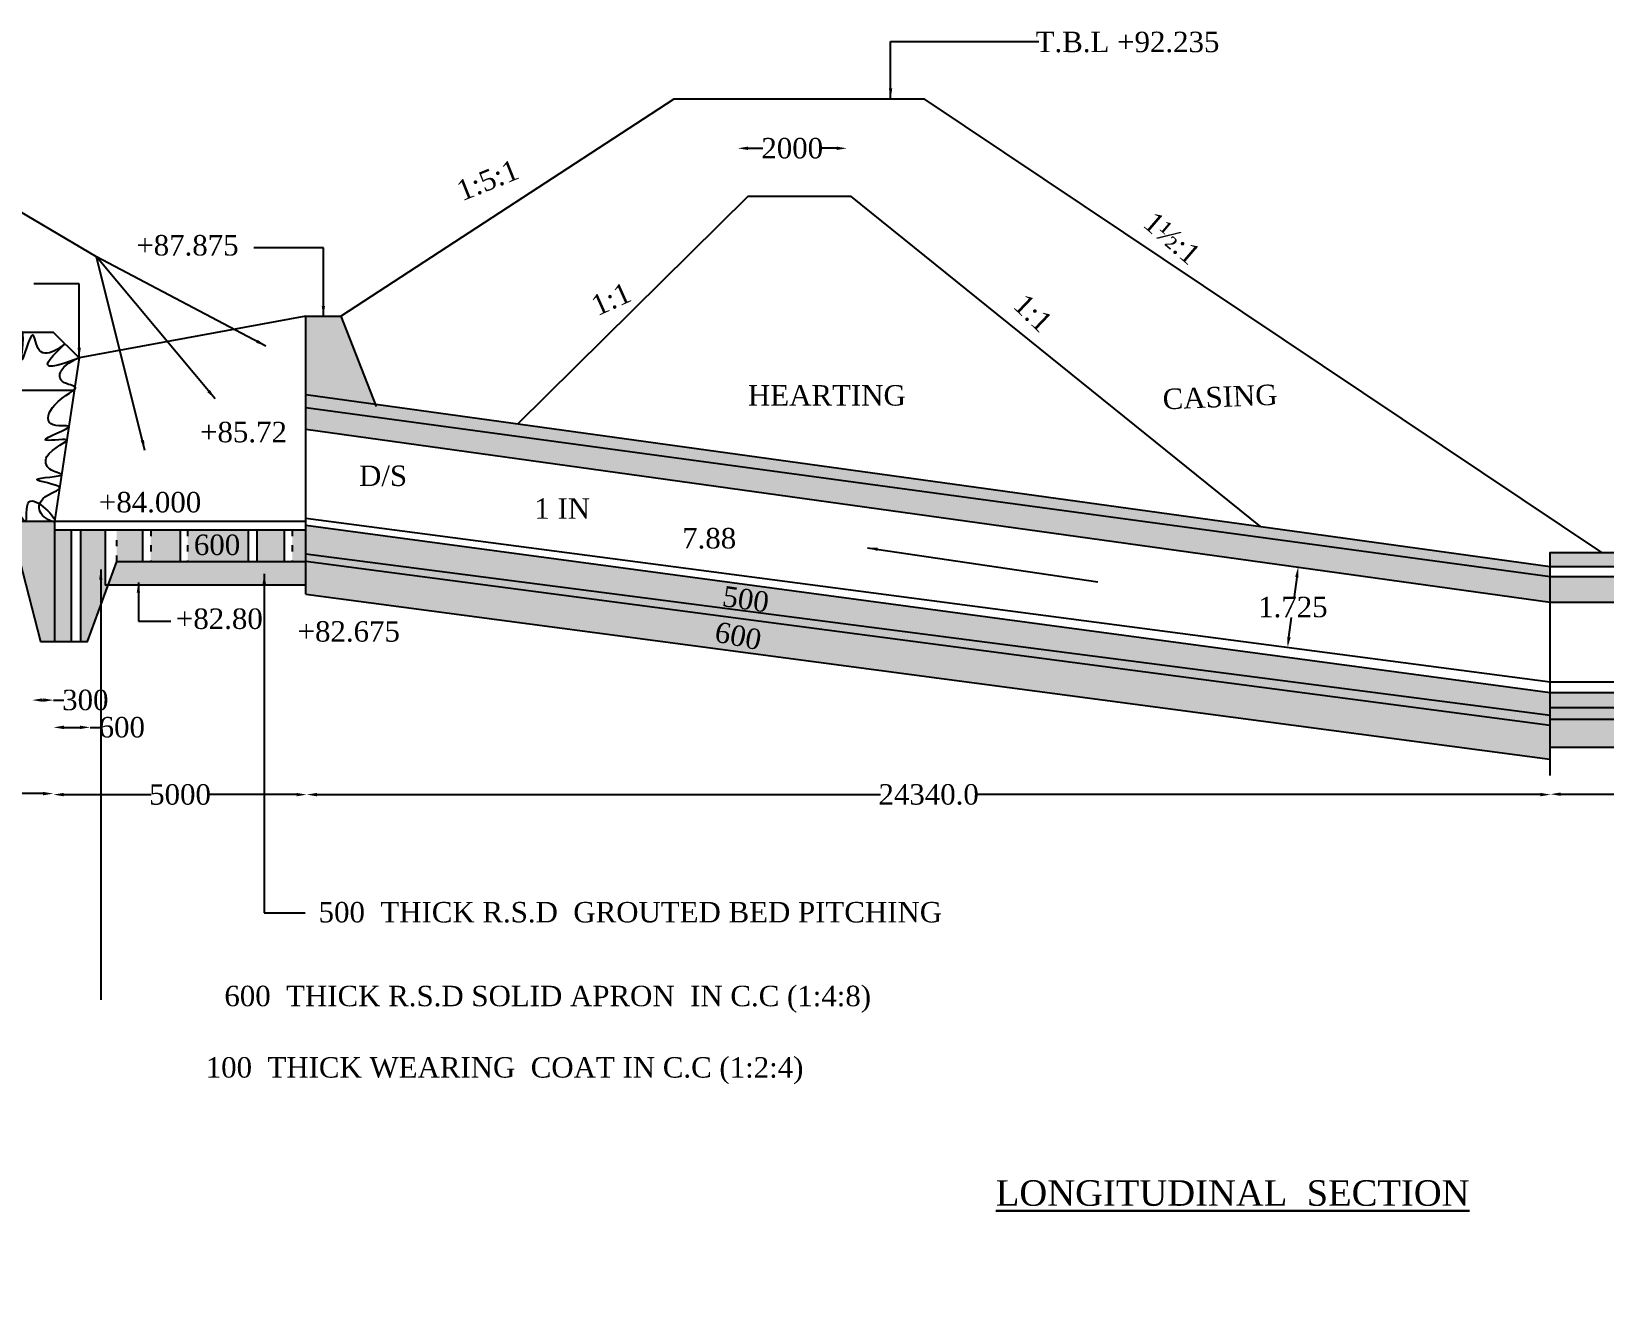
# Model space of a CAD drawing. Header units: millimetres. Extents: x 6088 to 181552, y 273 to 115946.
# Drawn here: x 28059 to 58843, y 78302 to 102891 of the extents above; entities that cross this region are included whole.
import ezdxf

# ---------------------------------------------------------------- set-up
doc = ezdxf.new("R2010")
doc.units = ezdxf.units.MM
doc.linetypes.add('ACAD_ISO03W100', pattern=[30, 12, -18])
for name, color, linetype in [('DIM', 5, 'Continuous'), ('DOT LINE', 3, 'Continuous'), ('dwg', 20, 'Continuous'), ('HATCH', 2, 'Continuous'), ('TEXT', 7, 'Continuous')]:
    doc.layers.add(name, color=color, linetype=linetype)
doc.layers.add('TITLE', color=7, linetype='Continuous', lineweight=30)
doc.styles.get("Standard").update_dxf_attribs({"font": 'TIMES.TTF', "height": 400})
doc.dimstyles.get("Standard").update_dxf_attribs({"dimtxt": 400, "dimasz": 200, "dimexe": 0.18, "dimexo": 0.0625, "dimgap": 0.09, "dimtad": 0, "dimdec": 1, "dimrnd": 0.004500000000000001, "dimzin": 0, "dimdsep": 46, "dimtxsty": 'Standard', "dimcen": 0.1, "dimse1": 1, "dimse2": 1, "dimclrd": 5, "dimclre": 5, "dimclrt": 4, "dimadec": 0, "dimazin": 0, "dimtfac": 1, "dimtdec": 1, "dimtofl": 0, "dimtmove": 0, "dimatfit": 3, "dimfxl": 1, "dimtolj": 1, "dimtzin": 0, "dimarcsym": 0})

# ---------------------------------------------------------------- blocks, each defined once
blk = doc.blocks.new('*D1')
at = {"layer": 'Defpoints', "color": 0}
for p in [(33445.73858144309, 89042.66219574813), (57785.73858144309, 89042.66219574813), (57785.73858144309, 87963.30142658838)]:
    blk.add_point(p, dxfattribs=at)
at = {"layer": 'DIM', "color": 5, "lineweight": -2}
for p, q in [((33645.73858144309, 87963.30142658838), (44672.75023969832, 87963.30142658838)), ((57585.73858144309, 87963.30142658838), (46558.72692318786, 87963.30142658838))]:
    blk.add_line(p, q, dxfattribs=at)
at = {"layer": 'DIM', "color": 5}
for points in [[(33645.73858144309, 87996.63475992171), (33645.73858144309, 87929.96809325505), (33445.73858144309, 87963.30142658838)], [(57585.73858144309, 87996.63475992171), (57585.73858144309, 87929.96809325505), (57785.73858144309, 87963.30142658838)]]:
    blk.add_solid(points, dxfattribs=at)
at = {"layer": 'DIM', "color": 4, "insert": (45615.73858144309, 87963.30142658838), "char_height": 400, "attachment_point": 5}
blk.add_mtext('\\A1;24340.0', dxfattribs=at)
blk = doc.blocks.new('*D3')
at = {"layer": 'Defpoints', "color": 0}
for p in [(28073.29723081226, 89794.50898696313), (28492.05367180007, 89811.93704700278), (28492.05367180007, 89794.50898696313)]:
    blk.add_point(p, dxfattribs=at)
at = {"layer": 'DIM', "color": 5, "lineweight": -2}
for p, q in [((28273.29723081226, 89811.93704700278), (28292.05367180007, 89811.93704700278)), ((28492.05367180007, 89811.93704700278), (28692.05367180007, 89811.93704700278))]:
    blk.add_line(p, q, dxfattribs=at)
at = {"layer": 'DIM', "color": 5}
for points in [[(28273.29723081226, 89845.27038033611), (28273.29723081226, 89778.60371366945), (28073.29723081226, 89811.93704700278)], [(28292.05367180007, 89845.27038033611), (28292.05367180007, 89778.60371366945), (28492.05367180007, 89811.93704700278)]]:
    blk.add_solid(points, dxfattribs=at)
at = {"layer": 'DIM', "color": 4, "insert": (29112.61951895219, 89811.93704700278), "char_height": 400, "attachment_point": 5}
blk.add_mtext('\\A1;300', dxfattribs=at)
blk = doc.blocks.new('*D4')
at = {"layer": 'Defpoints', "color": 0}
for p in [(28492.05367180007, 89811.93704700278), (29206.48336669512, 89811.93704700278), (29206.48336669512, 89278.82705580723)]:
    blk.add_point(p, dxfattribs=at)
at = {"layer": 'DIM', "color": 5, "lineweight": -2}
for p, q in [((28692.05367180007, 89278.82705580723), (29006.48336669512, 89278.82705580723)), ((29206.48336669512, 89278.82705580723), (29406.48336669512, 89278.82705580723))]:
    blk.add_line(p, q, dxfattribs=at)
at = {"layer": 'DIM', "color": 5}
for points in [[(28692.05367180007, 89312.16038914055), (28692.05367180007, 89245.4937224739), (28492.05367180007, 89278.82705580723)], [(29006.48336669512, 89312.16038914055), (29006.48336669512, 89245.4937224739), (29206.48336669512, 89278.82705580723)]]:
    blk.add_solid(points, dxfattribs=at)
at = {"layer": 'DIM', "color": 4, "insert": (29826.32823331372, 89278.82705580723), "char_height": 400, "attachment_point": 5}
blk.add_mtext('\\A1;600', dxfattribs=at)
blk = doc.blocks.new('*D5')
at = {"layer": 'Defpoints', "color": 0}
for p in [(23346.01424522861, 87982.45350796502), (28486.66323583142, 87982.45350796502), (28486.66323583142, 87982.45350796502)]:
    blk.add_point(p, dxfattribs=at)
at = {"layer": 'DIM', "color": 5, "lineweight": -2}
for p, q in [((23546.01424522861, 87982.45350796502), (25350.27902171242, 87982.45350796502)), ((28286.66323583142, 87982.45350796502), (26482.39845934761, 87982.45350796502))]:
    blk.add_line(p, q, dxfattribs=at)
at = {"layer": 'DIM', "color": 5}
for points in [[(23546.01424522861, 88015.78684129835), (23546.01424522861, 87949.1201746317), (23346.01424522861, 87982.45350796502)], [(28286.66323583142, 88015.78684129835), (28286.66323583142, 87949.1201746317), (28486.66323583142, 87982.45350796502)]]:
    blk.add_solid(points, dxfattribs=at)
at = {"layer": 'DIM', "color": 4, "insert": (25916.33874053002, 87982.45350796502), "char_height": 400, "attachment_point": 5}
blk.add_mtext('\\A1;5000', dxfattribs=at)
blk = doc.blocks.new('*D6')
at = {"layer": 'Defpoints', "color": 0}
for p in [(28486.66323583142, 87982.45350796502), (33445.73858144309, 87982.45350796502), (33445.73858144309, 87963.30142658838)]:
    blk.add_point(p, dxfattribs=at)
at = {"layer": 'DIM', "color": 5, "lineweight": -2}
for p, q in [((28686.66323583142, 87963.30142658838), (30400.14118981966, 87963.30142658838)), ((33245.73858144309, 87963.30142658838), (31532.26062745485, 87963.30142658838))]:
    blk.add_line(p, q, dxfattribs=at)
at = {"layer": 'DIM', "color": 5}
for points in [[(28686.66323583142, 87996.63475992171), (28686.66323583142, 87929.96809325505), (28486.66323583142, 87963.30142658838)], [(33245.73858144309, 87996.63475992171), (33245.73858144309, 87929.96809325505), (33445.73858144309, 87963.30142658838)]]:
    blk.add_solid(points, dxfattribs=at)
at = {"layer": 'DIM', "color": 4, "insert": (30966.20090863726, 87963.30142658838), "char_height": 400, "attachment_point": 5}
blk.add_mtext('\\A1;5000', dxfattribs=at)
blk = doc.blocks.new('*D7')
at = {"layer": 'Defpoints', "color": 0}
for p in [(57785.73858144309, 87963.30142658838), (73941.81770360086, 87971.59066049143), (73941.81770360086, 87963.30142658838)]:
    blk.add_point(p, dxfattribs=at)
at = {"layer": 'DIM', "color": 5, "lineweight": -2}
for p, q in [((57985.73858144309, 87971.59066049143), (65170.53745759046, 87971.59066049143)), ((73741.81770360086, 87971.59066049143), (66557.01882745347, 87971.59066049143))]:
    blk.add_line(p, q, dxfattribs=at)
at = {"layer": 'DIM', "color": 5}
for points in [[(57985.73858144309, 88004.92399382476), (57985.73858144309, 87938.2573271581), (57785.73858144309, 87971.59066049143)], [(73741.81770360086, 88004.92399382476), (73741.81770360086, 87938.2573271581), (73941.81770360086, 87971.59066049143)]]:
    blk.add_solid(points, dxfattribs=at)
at = {"layer": 'DIM', "color": 4, "insert": (65863.77814252197, 87971.59066049143), "char_height": 400, "attachment_point": 5}
blk.add_mtext('\\A1;16100', dxfattribs=at)
blk = doc.blocks.new('*D16')
at = {"layer": 'Defpoints', "color": 0}
for p in [(41879.90853778005, 100624.4187745607), (44012.93635415635, 100624.4187745607), (44012.93635415635, 100605.7839852296)]:
    blk.add_point(p, dxfattribs=at)
at = {"layer": 'DIM', "color": 5, "lineweight": -2}
for p, q in [((42079.90853778005, 100605.7839852296), (42372.57613738853, 100605.7839852296)), ((43812.93635415635, 100605.7839852296), (43520.26875454787, 100605.7839852296))]:
    blk.add_line(p, q, dxfattribs=at)
at = {"layer": 'DIM', "color": 5}
for points in [[(42079.90853778005, 100639.1173185629), (42079.90853778005, 100572.4506518963), (41879.90853778005, 100605.7839852296)], [(43812.93635415635, 100639.1173185629), (43812.93635415635, 100572.4506518963), (44012.93635415635, 100605.7839852296)]]:
    blk.add_solid(points, dxfattribs=at)
at = {"layer": 'DIM', "color": 4, "insert": (42946.4224459682, 100605.7839852296), "char_height": 400, "attachment_point": 5}
blk.add_mtext('\\A1;2000', dxfattribs=at)
blk = doc.blocks.new('*D31')
at = {"layer": 'Defpoints', "color": 0}
for p in [(52847.1383344532, 92415.67602500829), (52640.16680223358, 90842.7352699905), (52640.16680223362, 90842.7352699905)]:
    blk.add_point(p, dxfattribs=at)
at = {"layer": 'DIM', "color": 5, "lineweight": -2}
for p, q in [((52821.04673261828, 92217.38525791692), (52770.51279837308, 91833.33782959078)), ((52666.25840406858, 91041.02603708189), (52716.79233831378, 91425.07346540807))]:
    blk.add_line(p, q, dxfattribs=at)
at = {"layer": 'DIM', "color": 5}
for points in [[(52787.99827143639, 92221.73385822275), (52854.09519380018, 92213.0366576111), (52847.13833445324, 92415.67602500829)], [(52633.20994288668, 91045.37463738772), (52699.30686525047, 91036.67743677607), (52640.16680223362, 90842.7352699905)]]:
    blk.add_solid(points, dxfattribs=at)
at = {"layer": 'DIM', "color": 4, "insert": (52743.65256834344, 91629.2056474994), "char_height": 400, "attachment_point": 5, "rotation": 0.01}
blk.add_mtext('\\A1;1.725', dxfattribs=at)

msp = doc.modelspace()

# ---------------------------------------------------------------- hatches: boundary and pattern name
at = {"layer": 'HATCH'}
h = msp.add_hatch(dxfattribs=at)
h.set_pattern_fill('AR-CONC', color=256, scale=5, style=0)
h.set_pattern_definition([(50, (0, 0), (910.92334498002, -79.69542769451543), [95.25, -1047.75]), (355, (0, 0), (-176.2141298783349, 955.2832144108999), [76.2, -838.1999999999999]), (100.451, (75.91, -6.641249999999999), (734.7125083297963, 875.5834391014594), [80.95, -890.45]), (46.18420000000001, (0, 254), (1355.395204460649, -210.2116396636357), [142.875, -1571.625]), (96.6356, (112.9495, 236.4825), (1187.021172331186, 1237.127779450246), [121.425, -1335.675]), (351.1840000000001, (0, 254), (1187.02302906967, 1237.125589302988), [114.3, -1257.3]), (21, (127, 190.5), (758.0743991769164, -511.3275925838125), [95.25, -1047.75]), (326.0000000000001, (127, 190.5), (309.0101417382353, 920.9398306115963), [76.2, -838.1999999999999]), (71.4514, (190.1725, 147.8895), (1067.082453850622, 409.6142885802873), [80.95, -890.45]), (37.50000000000001, (0, 0), (15.44301625295908, 422.7751943657655), [0, -828.04, 0, -850.9000000000001, 0, -841.375]), (7.499999999999999, (0, 0), (334.0983125515287, 500.9028740905975), [0, -485.14, 0, -808.99, 0, -320.675]), (327.5, (-283.21, 0), (677.952975834357, -28.64371996336729), [0, -317.5, 0, -990.6, 0, -1314.45]), (317.5, (-410.21, 0), (740.6459069300902, 127.1324551666651), [0, -412.75, 0, -657.86, 0, -933.45])])
h.paths.add_polyline_path([(30232.53165380308, 93140.65841879255), (29727.71417023195, 93140.65841879256), (29727.71417023195, 92521.80613881128), (30232.53165380308, 92521.80613881128)])
h.paths.add_polyline_path([(29500.61408846104, 93140.65841879253), (29015.23974481924, 93140.65841879253), (29015.23974481924, 90955.18023410895), (29152.03565260348, 90955.18023410894), (29557.75639661297, 92059.2906154704), (29500.61408846103, 92059.29061547038)])
h.paths.add_polyline_path([(28832.43273987737, 93140.65841879253), (28509.74002018222, 93140.65841879253), (28509.74002018222, 90955.18023410894), (28832.43273987738, 90955.18023410895)])
h.paths.add_polyline_path([(30970.31693058275, 93140.65841879253), (30393.44412586349, 93140.65841879252), (30393.44412586349, 92521.8061388113), (30970.31693058275, 92521.8061388113)])
h.paths.add_polyline_path([(32297.05447729374, 93140.65841879253), (31113.99587644474, 93140.65841879253), (31113.99587644474, 92521.8061388113), (32297.05447729375, 92521.8061388113)])
h.paths.add_polyline_path([(33002.69918753859, 93140.65841879253), (32470.38169149263, 93140.65841879253), (32470.38169149263, 92521.8061388113), (33002.69918753859, 92521.80613881131)])
h.paths.add_polyline_path([(33430.89384098328, 93140.65841879253), (33160.9250614827, 93140.65841879252), (33160.9250614827, 92521.8061388113), (33430.89384098328, 92521.8061388113)])
h.paths.add_polyline_path([(33430.89384098328, 93234.95228218124), (33430.89384098328, 92671.35324790224), (57778.82111000363, 89517.871578302), (57778.82111000364, 89962.0530333894)])
h.paths.add_polyline_path([(33430.89384098329, 92671.35324790224), (33430.89384098328, 92521.80613881128), (57778.82111000362, 89312.26039012092), (57778.82111000363, 89517.87157830202)])
h.paths.add_polyline_path([(33430.89384098328, 92521.8061388113), (33430.89384098328, 91884.37336647931), (57778.82111000363, 88656.40684190008), (57778.82111000364, 89312.26039012091)])
h.paths.add_polyline_path([(33430.89384098328, 95538.43125177384), (33430.89384098328, 95114.38385735021), (57778.82111000363, 91730.2102575433), (57778.82111000363, 92232.75182699726)])
h.paths.add_polyline_path([(33430.89384098328, 95789.33138012479), (33430.89384098328, 95538.43125177386), (57778.82111000363, 92232.75182699725), (57778.82111000363, 92422.32986700826)])
h.paths.add_polyline_path([(34111.08964465605, 97321.89766569587), (33430.89384098328, 97321.89766569585), (33430.89384098328, 95789.33138012479), (34787.72632806158, 95601.69910298836)])
h.paths.add_polyline_path([(73938.2442128877, 92232.75182699725), (57778.82111000364, 92232.75182699728), (57778.82111000363, 91730.21025754331), (73938.24421288772, 91730.21025754331)])
h.paths.add_polyline_path([(73938.2442128877, 92699.07855581342), (57778.82111000364, 92699.07855581341), (57778.82111000363, 92422.32986700824), (73938.24421288772, 92422.32986700824)])
h.paths.add_polyline_path([(73938.2442128877, 89962.05303338937), (57778.82111000364, 89962.0530333894), (57778.82111000364, 89664.01664979801), (73938.24421288772, 89664.01664979801)])
h.paths.add_polyline_path([(73938.2442128877, 89664.01664979801), (57778.82111000364, 89664.01664979805), (57778.82111000364, 89439.05972722208), (73938.24421288772, 89439.05972722208)])
h.paths.add_polyline_path([(73938.2442128877, 89439.05972722209), (57778.82111000364, 89439.05972722208), (57778.82111000364, 88884.76767518115), (73938.24421288772, 88884.76767518117)])
h.paths.add_polyline_path([(94380.19674997359, 93043.043312595), (94380.1967499736, 93699.11313362779), (73938.24421288772, 89439.05972722209), (73938.24421288772, 88884.76767518117), (73938.24421288772, 88617.48121002433)])
h.paths.add_polyline_path([(94380.19674997358, 93940.10608990189), (94380.19674997358, 94394.7775937363), (73938.2442128877, 89962.05303338938), (73938.2442128877, 89664.01664979802)])
h.paths.add_polyline_path([(94380.19674997358, 96243.63180504937), (94380.19674997359, 96724.16168013345), (73938.2442128877, 92232.75182699725), (73938.24421288772, 91730.21025754331)])
h.paths.add_polyline_path([(94380.19674997358, 96724.16168013343), (94380.19674997358, 96920.02151475358), (73938.24421288772, 92422.32986700827), (73938.24421288773, 92232.75182699728)])
h.paths.add_polyline_path([(99470.3155326757, 95284.6906095905), (99023.58788102354, 95284.69060959051), (98028.9739045459, 94394.7775937363), (97945.33728564484, 94394.77759373629), (97945.33728564484, 93830.7676602601), (98597.60064995706, 93830.76766026007), (98798.93480949989, 92895.91773866057), (99470.31553267571, 92895.91773866059)])
h.paths.add_polyline_path([(97814.28564311007, 94394.77759373629), (96706.75565705867, 94394.7775937363), (96706.75565705867, 93830.7676602601), (97814.28564311007, 93830.76766026008)])
h.paths.add_polyline_path([(96580.48554559215, 94394.7775937363), (96060.42355340556, 94394.77759373632), (96060.42355340556, 93830.7676602601), (96580.48554559215, 93830.76766026008)])
h.paths.add_polyline_path([(95901.96685700236, 94394.7775937363), (94380.19674997359, 94394.7775937363), (94380.19674997359, 93830.76766026008), (95901.96685700235, 93830.76766026008)])
h.paths.add_polyline_path([(94380.19674997356, 98505.01495983487), (93745.76790578493, 98505.01495983488), (92947.74784901178, 96604.85037608718), (94380.19674997358, 96920.02151475358)])
h.paths.add_polyline_path([(93771.74070575436, 49962.99217948221), (73988.14059761656, 49962.99217948221), (73988.14059761656, 48397.50438879677), (93771.74070575438, 48397.50438879678)])
h.paths.add_polyline_path([(73988.14059761654, 49962.99217948221), (65952.65071554667, 49962.99217948221), (65952.65071554667, 48397.50438879678), (73988.14059761656, 48397.50438879678)])
h.paths.add_polyline_path([(65952.65071554668, 49962.99217948221), (57886.33973639773, 49962.99217948221), (57886.33973639773, 48397.50438879678), (65952.65071554668, 48397.50438879678)])
h.paths.add_polyline_path([(57886.33973639773, 49962.99217948221), (34210.4042323191, 49962.99217948221), (34210.4042323191, 48397.50438879677), (57886.33973639772, 48397.50438879678)])
h.paths.add_polyline_path([(31135.68506887491, 92541.3888556085), (32224.65406671197, 92541.3888556085), (32224.65406671197, 93150.47321033094), (31135.68506887491, 93150.47321033094)], flags=9)
h.paths.add_polyline_path([(41443.83961044464, 91561.64708932936), (42521.35801719735, 91404.14292633878), (42609.45356598868, 92006.82271316656), (41531.93515923597, 92164.32687615714)], flags=24)
h.paths.add_polyline_path([(41285.00294732671, 90875.45532074646), (42353.32020536052, 90664.38255026826), (42471.37785664495, 91261.9159318804), (41403.06059861113, 91472.98870235859)], flags=24)
h.paths.add_polyline_path([(62493.32802551164, 89581.36402022486), (63582.10649595989, 89560.99442183315), (63593.49966116204, 90169.97221038897), (62504.72119071379, 90190.34180878066)], flags=9)
h.paths.add_polyline_path([(69859.43320342647, 89501.8515042272), (71685.7216242079, 89576.90188418062), (71660.64167710449, 90187.2014858239), (69834.35325632305, 90112.15110587048)], flags=9)
h.paths.add_polyline_path([(62511.01441785129, 88851.54050458875), (63599.79288829953, 88831.17090619703), (63611.18605350168, 89440.14869475285), (62522.40758305343, 89460.51829314455)], flags=9)
h.paths.add_polyline_path([(69994.56266710702, 88801.94394200778), (71820.85108788846, 88876.9943219612), (71795.77114078504, 89487.29392360448), (69969.48272000361, 89412.24354365106)], flags=9)
h.paths.add_polyline_path([(83375.55647194087, 90752.80316622004), (84447.07178914707, 90946.98968285482), (84338.45899170727, 91546.31180942777), (83266.94367450109, 91352.12529279299)], flags=24)
h.paths.add_polyline_path([(83109.21950409193, 91476.54555349653), (84180.73482129813, 91670.73207013131), (84072.12202385833, 92270.05419670427), (83000.60670665215, 92075.86768006948)], flags=25)
h.paths.add_polyline_path([(85138.66344119172, 94209.17344190934), (86218.57554044374, 94349.32812837872), (86140.18393614731, 94953.34676016375), (85060.27183689529, 94813.1920736944)], flags=24)
h.paths.add_polyline_path([(94936.23316707654, 93780.62037703054), (96025.20216491361, 93780.62037703054), (96025.20216491361, 94389.70473175298), (94936.23316707654, 94389.70473175298)], flags=9)
h = msp.add_hatch(dxfattribs=at)
h.set_pattern_fill('GRAVEL', color=256, scale=30, style=0)
h.set_pattern_definition([(228.0128, (548.64, 762), (-6096.005179768803, -6858.008426853773), [102.5163, -10149.15]), (184.9697, (480.0599999999999, 685.8), (9144.014791853737, 761.9946226162375), [175.9215, -17416.2]), (132.5104, (304.8, 670.56), (7619.994455499508, -8382.008187738124), [124.0446, -12280.41]), (267.2737, (7.62, 480.0599999999999), (761.9966912484518, 15239.99509600993), [160.2015, -15859.92]), (292.8337, (0, 320.04), (-3810.010816650571, 9144.005199015333), [157.0902, -15551.94]), (357.2737, (60.96, 175.26), (-15239.99509600993, 761.9966912484525), [160.2015, -15859.92]), (37.6942, (220.98, 167.64), (-9906.00625837198, -7619.993207095467), [211.8582, -20973.93]), (72.2553, (388.62, 297.18), (5334.010669640159, 16764.00486181092), [200.016, -19801.59]), (121.4296, (449.58, 487.68), (-6096.001570579344, 9905.988347991806), [160.7439, -15913.65]), (175.2364, (365.76, 624.8400000000001), (8381.993415916337, -761.9928488163467), [183.5139, -8992.170000000002]), (222.3974, (182.88, 640.0799999999999), (-9144.000275171913, -8381.989095191091), [237.3234, -23495.04]), (138.8141, (762, 472.44), (-5333.996602267421, 4571.992967137201), [81.00150000000001, -8019.179999999999]), (171.4692, (701.0400000000001, 525.78), (9905.98487867742, -1524.00384001371), [154.1046, -15256.38]), (225, (548.64, 548.64), (-1.598721155460225e-13, -761.9994806100592), [107.7627, -969.867]), (203.1986, (495.3000000000001, 640.0799999999999), (3810.01284767725, 1524.006682291879), [58.0323, -5745.179999999999]), (291.8014, (441.96, 617.22), (-762.0005345683527, 2286.00147261956), [82.06979999999999, -4021.44]), (30.9638, (472.44, 541.0200000000001), (2285.997586442468, 1524.001187598166), [133.296, -4309.889999999999]), (161.5651, (586.74, 609.6), (1524.000695454294, -761.998866739523), [96.3861, -2313.27]), (16.38950000000001, (0, 617.22), (7620.004204190805, 2285.995244990341), [135.0264, -13367.64]), (70.3462, (129.54, 655.32), (-3047.991506602953, -8381.9881465635), [113.2797, -11214.66]), (293.1986, (586.74, 762), (-1524.006682291879, 3810.01284767725), [116.064, -5687.16]), (343.6105, (632.4599999999999, 655.32), (-7620.004204190805, 2285.995244990344), [135.0264, -13367.64]), (339.444, (0, 144.78), (-3810.004729276773, 1523.998150815041), [130.2105, -6380.31]), (294.7751, (121.92, 99.06), (-3809.991121088052, 8381.996107847002), [109.1016, -10801.08]), (66.80140000000002, (594.36, 0), (1524.00668229188, 3810.01284767725), [116.064, -5687.16]), (17.354, (640.0799999999999, 106.68), (-9906.000534557987, -3047.995402681689), [127.7349, -12645.72]), (69.444, (220.98, 0), (-1523.998150815043, -3810.004729276772), [65.10539999999999, -6445.44]), (101.3099, (548.64, 0), (-761.9962388662045, 3047.990238270786), [38.8545, -3846.6]), (165.9638, (541.0200000000001, 38.1), (2286.001606409152, -761.9986812370925), [157.0902, -2984.715]), (186.0090000000001, (388.62, 76.2), (7619.988763328384, 761.9982205643576), [145.5801, -14412.42]), (303.6901, (472.44, 472.44), (-762.0002613921698, 1523.998529769552), [109.8972, -2637.534]), (353.1572, (533.4000000000001, 381), (12954.00535699303, -1524.006825496452), [191.8671, -18994.8]), (60.94540000000001, (723.9, 358.14), (-3047.992909748727, -5333.987283250238), [78.4524, -7766.82]), (90, (762, 426.72), (-762, 762), [45.72, -716.28]), (120.2564, (373.38, 99.06), (3047.993540050833, -5333.997309743268), [105.8601, -10480.17]), (48.01280000000001, (320.04, 190.5), (6096.005179768802, 6858.008426853774), [205.0329, -10046.64]), (0, (457.2, 342.9), (762, 762), [198.12, -563.88]), (325.3048, (655.32, 342.9), (-7619.986797286107, 5334.000507145429), [120.483, -11927.79]), (254.0546, (754.38, 274.32), (-762.0019439104423, -3048.007260961088), [110.9487, -5436.51]), (207.646, (723.9, 167.64), (-14477.99491470682, -7620.004792417018), [180.6435, -17883.75]), (175.4261, (563.88, 83.82), (-9906.002281424253, 761.9963133658385), [191.1087, -18919.74]), (175.4261, (563.88, 83.82), (-9906.002281424253, 761.9963133658385), [191.1087, -18919.74])])
edge = h.paths.add_edge_path()
edge.add_spline(control_points=[(28509.74002018221, 93302.78181342535), (28502.06714503273, 93298.43857064965), (28488.67671324998, 93298.70289488618), (28471.70596910299, 93302.78181342536)], knot_values=[34427.26637541014, 34427.26637541018, 34427.26637541018, 34427.26637541018, 34493.31600180749, 34493.31600180749, 34493.31600180749, 34493.31600180749], degree=3, periodic=0)
edge.add_line((28471.70596910297, 93302.78181342536), (27947.01383165194, 93302.78181342538))
edge.add_spline(control_points=[(27947.0138316519, 93302.78181342536), (27944.8705102294, 93301.8444104572), (27942.42825495224, 93301.87932886608), (27939.70521656133, 93302.78181342539)], knot_values=[35518.20982480092, 35518.20982480092, 35518.20982480092, 35518.20982480101, 35541.25256990674, 35541.25256990674, 35541.25256990674, 35541.25256990674], degree=3, periodic=0)
edge.add_spline(control_points=[(27210.30411104091, 93302.78181342536), (27228.15436472911, 93316.23281840605), (27281.92629801108, 93494.62993507113), (27478.58942353765, 93485.73558312166), (27715.88740959861, 93688.30957917322), (27894.05027750913, 93317.91302776591), (27939.70521656133, 93302.78181342539)], knot_values=[35541.25256990674, 35541.25256990677, 35541.25256990677, 35541.25256990677, 35675.8900224332, 35919.74463452461, 36085.8926467061, 36472.23135089392, 36472.23135089392, 36472.23135089392, 36472.23135089392], degree=3, periodic=0)
edge.add_line((27939.7052165614, 93302.78181342536), (27210.30411104094, 93302.78181342536))
edge.add_spline(control_points=[(27210.30411104091, 93302.78181342536), (27205.19294561128, 93298.93031008811), (27200.1865228881, 93299.1789142688), (27195.27220083091, 93302.78181342539)], knot_values=[36472.23135089389, 36472.23135089389, 36472.23135089389, 36472.23135089392, 36510.78286421726, 36510.78286421726, 36510.78286421726, 36510.78286421726], degree=3, periodic=0)
edge.add_spline(control_points=[(26905.90150670825, 93302.78181342536), (26979.0990488791, 93315.82732035372), (27069.32790069068, 94022.72055739326), (27149.75886669091, 93336.14958038852), (27195.27220083091, 93302.78181342539)], knot_values=[36510.78286421726, 36510.78286421728, 36510.78286421728, 36510.78286421728, 36917.21838749204, 37274.25805381168, 37274.25805381168, 37274.25805381168, 37274.25805381168], degree=3, periodic=0)
edge.add_line((27195.27220083092, 93302.78181342536), (26905.90150670814, 93302.78181342535))
edge.add_spline(control_points=[(26905.90150670824, 93302.78181342536), (26903.19328137805, 93302.29914459167), (26900.45060829055, 93302.31375979102), (26897.67217619184, 93302.78181342538)], knot_values=[37274.25805381166, 37274.25805381166, 37274.25805381166, 37274.25805381168, 37289.29570325423, 37289.29570325423, 37289.29570325423, 37289.29570325423], degree=3, periodic=0)
edge.add_spline(control_points=[(26194.16551373514, 93302.78181342536), (26224.98168623272, 93311.99999309742), (26288.89345338575, 93443.41866553095), (26447.94459207027, 93472.59694801623), (26603.39321100763, 93574.97796395292), (26775.51459306404, 93485.2399788748), (26856.81596550821, 93309.66443542823), (26897.67217619184, 93302.78181342538)], knot_values=[37289.29570325423, 37289.29570325423, 37289.29570325423, 37289.29570325423, 37437.04214658163, 37598.95784567548, 37784.56002641669, 37933.43641137121, 38154.5616186769, 38154.5616186769, 38154.5616186769, 38154.5616186769], degree=3, periodic=0)
edge.add_line((26897.67217619192, 93302.78181342538), (26194.16551373526, 93302.78181342535))
edge.add_spline(control_points=[(26194.16551373514, 93302.78181342535), (26188.60012004343, 93301.11701228887), (26183.02420763684, 93301.1966759387), (26177.44331835058, 93302.78181342533)], knot_values=[38154.56161867689, 38154.5616186769, 38154.5616186769, 38154.5616186769, 38181.24459248655, 38181.24459248655, 38181.24459248655, 38181.24459248655], degree=3, periodic=0)
edge.add_spline(control_points=[(25776.921616121, 93302.78181342539), (25853.2912658206, 93317.38970938594), (25955.345482976, 93885.27379915756), (26104.47902131053, 93323.50583006348), (26177.44331835058, 93302.78181342533)], knot_values=[38181.24459248654, 38181.24459248658, 38181.24459248658, 38181.24459248658, 38537.20249601699, 38886.05450276697, 38886.05450276697, 38886.05450276697, 38886.05450276697], degree=3, periodic=0)
edge.add_line((26177.44331835053, 93302.78181342535), (25776.92161612053, 93302.78181342536))
edge.add_spline(control_points=[(25776.92161612098, 93302.78181342539), (25772.65318612762, 93301.96535320196), (25768.30719610531, 93301.99920404267), (25763.88845739772, 93302.78181342539)], knot_values=[38886.05450276694, 38886.05450276694, 38886.05450276694, 38886.05450276698, 38905.94959718968, 38905.94959718968, 38905.94959718968, 38905.94959718968], degree=3, periodic=0)
edge.add_spline(control_points=[(24887.38608843087, 93302.78181342535), (24925.20413249182, 93315.95597645467), (25043.32663587419, 93549.87709338607), (25269.44676896733, 93487.70695428978), (25474.06084995216, 93555.37045165962), (25628.37319790783, 93457.28991241947), (25719.77817105285, 93310.59425182732), (25763.88845739772, 93302.78181342539)], knot_values=[38905.94959718967, 38905.94959718967, 38905.94959718967, 38905.94959718967, 39120.22386389062, 39364.51336988151, 39560.84255433517, 39715.69376649571, 39914.29756950726, 39914.29756950726, 39914.29756950726, 39914.29756950726], degree=3, periodic=0)
edge.add_line((25763.8884573978, 93302.78181342536), (24887.38608843086, 93302.78181342535))
edge.add_spline(control_points=[(24887.38608843087, 93302.78181342535), (24882.54069058421, 93301.09388739007), (24877.98055515557, 93300.9840199035), (24873.72376563682, 93302.78181342536)], knot_values=[39914.29756950727, 39914.29756950727, 39914.29756950727, 39914.29756950727, 39941.75123868154, 39941.75123868154, 39941.75123868154, 39941.75123868158], degree=3, periodic=0)
edge.add_spline(control_points=[(24481.36291592862, 93302.78181342538), (24575.06244370106, 93319.02359926142), (24801.85173418574, 93790.13588724817), (24832.5505835336, 93320.17071173323), (24873.72376563681, 93302.78181342536)], knot_values=[39941.75123868154, 39941.75123868154, 39941.75123868154, 39941.75123868154, 40313.37849337304, 40578.92014520576, 40578.9201452058, 40578.9201452058, 40578.9201452058], degree=3, periodic=0)
edge.add_line((24873.72376563679, 93302.78181342536), (24481.36291592861, 93302.78181342536))
edge.add_spline(control_points=[(24481.36291592862, 93302.78181342538), (24475.72917460189, 93301.80526613363), (24470.23488457074, 93301.7633398892), (24464.90292952429, 93302.78181342536)], knot_values=[40578.9201452058, 40578.9201452058, 40578.9201452058, 40578.9201452058, 40601.26446083544, 40601.26446083547, 40601.26446083547, 40601.26446083547], degree=3, periodic=0)
edge.add_spline(control_points=[(23531.1982953445, 93302.78181342536), (23579.3869977453, 93311.9603088944), (23678.52196998421, 93516.49063389598), (23918.65118302231, 93511.73139418391), (24135.51512437443, 93535.54409282061), (24355.00995208548, 93469.97334026589), (24421.97146206112, 93310.9822883166), (24464.90292952428, 93302.78181342538)], knot_values=[40601.26446083544, 40601.26446083544, 40601.26446083544, 40601.26446083544, 40844.43834489168, 41010.13604352289, 41305.65243775098, 41497.4823131478, 41677.39273082501, 41677.39273082501, 41677.39273082501, 41677.39273082505], degree=3, periodic=0)
edge.add_line((24464.90292952426, 93302.78181342538), (23531.19829534452, 93302.78181342538))
edge.add_spline(control_points=[(23531.1982953445, 93302.78181342536), (23527.42794867835, 93302.0636760183), (23523.72354019067, 93302.0340136761), (23520.08340954093, 93302.78181342538)], knot_values=[41677.39273082505, 41677.39273082505, 41677.39273082505, 41677.39273082505, 41696.41897136215, 41696.41897136219, 41696.41897136219, 41696.41897136219], degree=3, periodic=0)
edge.add_spline(control_points=[(23178.15124961783, 93302.78181342539), (23242.89016846139, 93310.65720786648), (23352.72311163739, 93973.96002482319), (23447.02233188505, 93317.7909053538), (23520.08340954092, 93302.78181342538)], knot_values=[41696.41897136215, 41696.41897136215, 41696.41897136215, 41696.41897136245, 42078.01219335841, 42459.88794759357, 42459.88794759357, 42459.88794759357, 42459.8879475936], degree=3, periodic=0)
edge.add_line((23520.08340954097, 93302.78181342536), (23427.4984191237, 93302.78181342536))
edge.add_line((23427.4984191237, 93302.78181342536), (23427.4984191237, 92502.07720628858))
edge.add_line((23427.4984191237, 92502.07720628858), (24289.56917249202, 92502.07720628858))
edge.add_line((24289.56917249202, 92502.07720628858), (24289.56917249202, 92959.67925243126))
edge.add_line((24289.56917249202, 92959.67925243126), (27718.14608374006, 92959.67925243126))
edge.add_line((27718.14608374006, 92959.67925243126), (28235.64857625285, 90955.18023410894))
edge.add_line((28235.64857625285, 90955.18023410894), (28509.74002018222, 90955.18023410894))
edge.add_line((28509.74002018222, 90955.18023410894), (28509.74002018222, 93302.78181342536))
h.paths.add_polyline_path([(33430.89384098328, 92521.8061388113), (29727.71417023195, 92521.80613881128), (29557.75639661297, 92059.2906154704), (33430.89384098328, 92059.29061547037)])
h.paths.add_polyline_path([(98597.6006499571, 93830.7676602601), (94380.19674997358, 93830.76766026008), (94380.19674997358, 93278.31888355059), (98716.57890259354, 93278.31888355059)])
edge = h.paths.add_edge_path()
edge.add_line((100320.3440738239, 95086.43924930562), (103986.8258953737, 95086.43924930565))
edge.add_line((103986.8258953737, 95086.43924930565), (103986.8258953737, 94711.93060079381))
edge.add_line((103986.8258953737, 94711.93060079381), (104668.5103578176, 94711.9306007938))
edge.add_line((104668.5103578176, 94711.9306007938), (104668.5103578176, 95401.8064859097))
edge.add_spline(control_points=[(104360.0789736607, 95407.25110595631), (104413.64104506, 95429.5639138312), (104582.2032098662, 96091.58260270997), (104605.5603598366, 95421.65789490752), (104660.5283158125, 95407.25110595628)], knot_values=[36174.51445089692, 36174.51445089719, 36174.51445089719, 36174.51445089719, 36573.38433394428, 36925.76981848174, 36925.76981848174, 36925.76981848174, 36925.76981848174], degree=3, periodic=0)
edge.add_line((104660.5283158125, 95407.25110595628), (104360.0789736607, 95407.2511059563))
edge.add_spline(control_points=[(104360.0789736607, 95407.2511059563), (104356.2956723525, 95405.67506393598), (104352.691651177, 95405.7413422368), (104349.2244271273, 95407.25110595627)], knot_values=[36925.76981848147, 36925.76981848147, 36925.76981848147, 36925.76981848175, 36953.94357858613, 36953.94357858613, 36953.94357858613, 36953.94357858613], degree=3, periodic=0)
edge.add_spline(control_points=[(103286.3429668161, 95407.25110595628), (103328.8239390666, 95418.43935063042), (103483.7868248575, 95606.27462578782), (103748.7954533274, 95657.95298669432), (104254.0778389092, 95964.08683441718), (104308.5715862087, 95424.9529283459), (104349.2244271273, 95407.25110595627)], knot_values=[36953.94357858613, 36953.94357858613, 36953.94357858613, 36953.94357858613, 37134.75721799005, 37456.04057471998, 37949.6745929828, 38280.00899629683, 38280.00899629683, 38280.00899629683, 38280.00899629683], degree=3, periodic=0)
edge.add_line((104349.2244271273, 95407.25110595627), (103286.342966816, 95407.25110595628))
edge.add_spline(control_points=[(103286.3429668161, 95407.25110595628), (103278.5736634119, 95405.20489884685), (103271.2500193731, 95405.04700147454), (103264.470464374, 95407.25110595627)], knot_values=[38280.00899629683, 38280.00899629683, 38280.00899629683, 38280.00899629683, 38313.07782569813, 38313.07782569813, 38313.07782569813, 38313.07782569815], degree=3, periodic=0)
edge.add_spline(control_points=[(102910.7076888093, 95407.25110595627), (102970.261342834, 95413.0028345714), (103169.8395153982, 96042.20186778106), (103192.6458940626, 95430.60202756432), (103264.470464374, 95407.25110595627)], knot_values=[38313.07782569813, 38313.07782569843, 38313.07782569843, 38313.07782569843, 38705.53903787577, 39055.87979958517, 39055.87979958519, 39055.87979958519, 39055.87979958519], degree=3, periodic=0)
edge.add_line((103264.470464374, 95407.25110595627), (102910.7076888096, 95407.25110595628))
edge.add_spline(control_points=[(102910.7076888092, 95407.25110595625), (102909.6465756748, 95407.14862299565), (102908.6000326235, 95407.14985430962), (102907.5670764318, 95407.25110595627)], knot_values=[39055.87979958489, 39055.87979958489, 39055.87979958489, 39055.87979958519, 39062.87258203993, 39062.87258203993, 39062.87258203993, 39062.87258203993], degree=3, periodic=0)
edge.add_spline(control_points=[(101871.2868654835, 95407.25110595625), (101938.592425015, 95444.00553066187), (102203.9143342541, 95671.1212251469), (102430.3932820711, 95705.60506480731), (102827.9067709715, 95766.03128830506), (102862.0715339513, 95411.71063543845), (102907.5670764318, 95407.25110595627)], knot_values=[39062.87258203993, 39062.87258203993, 39062.87258203993, 39062.87258203993, 39278.08036568664, 39731.39949776631, 39973.20626592715, 40281.1965115631, 40281.1965115631, 40281.1965115631, 40281.1965115631], degree=3, periodic=0)
edge.add_line((102907.5670764318, 95407.25110595628), (101871.2868654835, 95407.25110595627))
edge.add_spline(control_points=[(101871.2868654835, 95407.25110595625), (101822.1109504511, 95380.39697267264), (101782.6000941317, 95372.95138652672), (101763.8174497456, 95407.25110595627)], knot_values=[40281.1965115631, 40281.1965115631, 40281.1965115631, 40281.1965115631, 40438.43522641193, 40438.43522641193, 40438.43522641193, 40438.43522641195], degree=3, periodic=0)
edge.add_line((101763.8174497456, 95407.25110595627), (101505.9229913177, 95407.25110595627))
edge.add_spline(control_points=[(101505.9229913177, 95407.25110595627), (101498.8331749301, 95405.05570542376), (101492.0958497648, 95404.92716488845), (101485.8063304508, 95407.25110595627)], knot_values=[41119.76097539699, 41119.76097539699, 41119.76097539699, 41119.76097539699, 41152.07072642411, 41152.07072642416, 41152.07072642416, 41152.07072642416], degree=3, periodic=0)
edge.add_spline(control_points=[(100619.0746261455, 95407.25110595627), (100665.5527058075, 95427.09806100582), (100828.4472274646, 95531.81141168613), (101039.1250657558, 95495.72264923826), (101387.1358008863, 95710.82281067577), (101447.8872303294, 95421.26199448804), (101485.8063304508, 95407.25110595628)], knot_values=[41152.0707264241, 41152.0707264241, 41152.0707264241, 41152.0707264241, 41290.26964295346, 41556.93271200518, 41908.93954752371, 42103.73292090119, 42103.73292090119, 42103.73292090119, 42103.73292090124], degree=3, periodic=0)
edge.add_line((101485.8063304508, 95407.25110595628), (100619.0746261455, 95407.25110595627))
edge.add_spline(control_points=[(100619.0746261455, 95407.25110595627), (100580.9485750406, 95390.97061356073), (100548.9631447945, 95385.38697171069), (100531.3840993113, 95407.25110595625)], knot_values=[42103.73292090125, 42103.73292090125, 42103.73292090125, 42103.73292090125, 42217.09773701592, 42217.09773701595, 42217.09773701595, 42217.09773701595], degree=3, periodic=0)
edge.add_line((100531.3840993113, 95407.25110595627), (100319.408256553, 95407.25110595625))
edge.add_spline(control_points=[(100319.408256553, 95407.25110595625), (100317.3917354371, 95406.58562077492), (100315.5711813038, 95406.56313074743), (100313.9677715882, 95407.25110595625)], knot_values=[42807.02841923726, 42807.02841923726, 42807.02841923726, 42807.02841923726, 42822.96951806708, 42822.9695180671, 42822.9695180671, 42822.9695180671], degree=3, periodic=0)
edge.add_spline(control_points=[(99467.36161748902, 95412.19154779351), (99528.04988107509, 95436.67730819325), (99780.30152719647, 95643.72447741272), (100000.7886712009, 95660.42439100044), (100326.043742208, 95675.87462368398), (100292.0797119706, 95416.64261845648), (100313.9677715882, 95407.25110595625)], knot_values=[42822.96951806708, 42822.96951806708, 42822.96951806708, 42822.96951806708, 43085.86958886436, 43472.84192480338, 43653.09767721275, 43870.70875825966, 43870.70875825966, 43870.70875825966, 43870.70875825967], degree=3, periodic=0)
edge.add_line((100313.9677715882, 95407.25110595628), (99467.99730949274, 95407.25110595625))
edge.add_line((99467.99730949274, 95407.25110595625), (99470.31553267571, 95389.23444579076))
edge.add_line((99470.31553267571, 95389.23444579076), (99470.31553267573, 92895.9177386606))
edge.add_line((99470.31553267573, 92895.9177386606), (99887.40587275336, 92895.91773866059))
edge.add_line((99887.40587275336, 92895.91773866059), (100320.3440738239, 95086.43924930562))

# ---------------------------------------------------------------- linework, layer by layer
at = {"layer": 'DOT LINE', "linetype": 'ACAD_ISO03W100', "ltscale": 100}
msp.add_lwpolyline([(28896.09887255716, 95865.90910686369), (17347.79927638163, 95865.90910686369)], dxfattribs=at)
at = {"layer": 'DOT LINE', "linetype": 'ACAD_ISO03W100', "ltscale": 10}
for points in [[(29727.71417023195, 92521.80613881128), (29727.71417023195, 93140.65841879253)], [(30393.44412586349, 93140.65841879253), (30393.44412586349, 92521.80613881128)], [(31113.99587644474, 93140.65841879253), (31113.99587644474, 92521.80613881128)], [(33160.9250614827, 93140.65841879253), (33160.9250614827, 92521.80613881128)]]:
    msp.add_lwpolyline(points, dxfattribs=at)
at = {"layer": 'dwg'}
for points in [[(34111.08964465605, 97321.89766569587), (40635.55525843496, 101576.7842455389), (45522.59118233109, 101576.7842455389), (58785.28007697989, 92699.07855581341)], [(37579.56694274362, 95215.62387489389), (42083.56736345403, 99672.76566278795), (44089.39846355002, 99672.76566278795), (52102.26376716996, 93207.32388113662)], [(33430.89384098328, 93370.34010503092), (57778.82111000363, 90166.57810880477), (73938.24421288772, 90166.57810880477), (94380.19674997358, 94534.89652841026), (98012.07711617532, 94534.89652841026), (98995.67297248286, 95407.25110595627), (112877.5241220805, 95407.25110595627), (109520.3926055459, 98868.19906488189), (99514.43037950457, 98868.19906488189), (99069.40467826324, 98505.01495983487)], [(33430.89384098328, 97321.89766569587), (28992.6805016913, 96506.63730076107)], [(33430.89384098328, 91884.3733664793), (33430.89384098328, 97321.89766569587), (34111.08964465605, 97321.89766569587), (34804.89812981198, 95558.04360896244)], [(33430.89384098328, 93302.78181342536), (14786.89778780774, 93302.78181342536), (18492.39444856043, 97011.49910274555), (28481.93321836274, 97011.49910274555), (28992.6805016913, 96506.63730076107), (28509.74002018222, 93302.78181342536), (28509.74002018222, 90949.3128013307)], [(33430.89384098328, 95789.33138012479), (57778.82111000363, 92422.32986700826), (73938.24421288772, 92422.32986700826), (94380.19674997358, 96920.02151475358)], [(33430.89384098328, 95538.43125177384), (57778.82111000363, 92232.75182699726), (73938.24421288772, 92232.75182699726), (94380.19674997358, 96724.16168013343)], [(57778.82111000363, 91730.21025754331), (73938.24421288772, 91730.21025754331), (94380.19674997358, 96243.63180504937)], [(33430.89384098328, 95114.38385735021), (57778.82111000363, 91730.21025754331)], [(33430.89384098328, 93234.95228218124), (57778.82111000363, 89962.05303338938), (73938.24421288772, 89962.05303338938), (94380.19674997358, 94394.7775937363)], [(57778.82111000363, 89664.01664979802), (73938.24421288772, 89664.01664979802), (94380.19674997358, 93940.10608990188)], [(23427.4984191237, 93302.78181342536), (23427.4984191237, 92502.07720628858), (24289.56917249202, 92502.07720628858), (24289.56917249202, 92959.67925243126), (27718.14608374005, 92959.67925243126), (28235.64857625286, 90955.18023410894)], [(28509.74002018222, 93140.65841879253), (33430.89384098328, 93140.65841879253)], [(28832.43273987737, 93140.65841879253), (28832.43273987737, 90955.18023410894)], [(29015.23974481924, 93140.65841879253), (29015.23974481924, 90955.18023410894)], [(29500.61408846104, 93140.65841879253), (29500.61408846104, 92059.29061547038)], [(30232.53165380307, 93140.65841879253), (30232.53165380307, 92521.80613881128)], [(30970.31693058275, 93140.65841879253), (30970.31693058275, 92521.80613881128)], [(32297.05447729374, 93140.65841879253), (32297.05447729374, 92521.80613881128)], [(32470.38169149263, 93140.65841879253), (32470.38169149263, 92521.80613881128)], [(33002.69918753859, 93140.65841879253), (33002.69918753859, 92521.80613881128)], [(33430.89384098328, 92671.35324790224), (57778.82111000363, 89517.871578302)], [(57778.82111000363, 88337.38588576321), (57778.82111000363, 92699.07855581341), (73938.24421288772, 92699.07855581341), (73938.24421288772, 88617.48121002433)], [(28235.64857625286, 90955.18023410894), (29152.03565260349, 90955.18023410894), (29727.71417023195, 92521.80613881128), (33430.89384098328, 92521.80613881128)], [(57778.82111000363, 89312.26039012091), (33430.89384098328, 92521.80613881128)], [(33430.89384098328, 92059.29061547038), (29500.61408846104, 92059.29061547038)], [(33430.89384098328, 91884.3733664793), (57773.74009409896, 88657.08046594495)], [(57778.82111000363, 89439.05972722208), (73938.24421288772, 89439.05972722208)], [(73938.24421288772, 88884.76767518115), (57778.82111000363, 88884.76767518115)]]:
    msp.add_lwpolyline(points, dxfattribs=at)
at = {"layer": 'HATCH'}
msp.add_spline([(14786.89778780774, 93302.78181342536), (15143.5385789657, 93465.960960086), (15343.32404443843, 93623.93977078822), (15269.08949876947, 93785.39262081099), (15605.5431030672, 93582.36623424702), (15452.04041542269, 93968.5025490631), (15659.65163638536, 93890.00909123823), (15788.67990074016, 93948.21158555636), (15792.84170472098, 94106.19039625852), (15755.5735249794, 94272.29947410618), (16000.95150409348, 94193.49442326048), (15975.94259006698, 94492.8600727374), (16279.81923052203, 94513.60928410906), (16471.28036209475, 94679.90257369974), (16650.56097578979, 94889.99991868724), (16592.58843546629, 95110.04187523169), (16871.15763898112, 94939.88793411691), (16744.35500534028, 95261.94035286199), (16983.53723553626, 95239.21602669495), (17191.64703490876, 95355.62130085591), (17320.67529926368, 95555.17336257463), (17358.13516478206, 95688.20816556198), (17305.67869668042, 95823.75191810446), (17662.06953894417, 95685.85629871426), (17529.07785722177, 96047.34524579377), (17791.09780329908, 96047.5444105794), (17853.53139645525, 96118.21890875496), (17793.1082049378, 96311.60507521182), (18144.88526076439, 96118.21890875496), (18021.7955423245, 96540.49117595988), (18215.64246188221, 96454.96301290524), (18332.18386241817, 96542.26703990714), (18336.34639233723, 96675.30184289449), (18312.85617750563, 96831.80478618926), (18598.91825695499, 96664.26631373793), (18544.80972363695, 97011.49910274555), (18715.45965749095, 96822.24483891539), (18886.11031728331, 96668.42355318213), (19227.41018499155, 96685.05279648383), (19398.06084478379, 96739.0980513577), (19485.46671370126, 97011.49910274555), (19522.92657921964, 96647.63678491153), (19606.17064415629, 97011.49910274555), (19751.84757631086, 96768.19958404146), (19943.3087078837, 96759.88481962829), (20355.36650264787, 96805.61559561375), (20488.55657098361, 96863.81808993188), (20488.55657098361, 97011.49910274555), (20517.6921026021, 96527.07427130631), (20714.21229783131, 97011.49910274555), (20876.53789778554, 96764.26676700133), (21172.05429201375, 96755.9522881128), (21396.81275918591, 96780.89629582767), (21604.92328449665, 96855.72803344749), (21718.02591554774, 97011.49910274555), (21872.0271816022, 96647.82922855069), (22059.32578325598, 97011.49910274555), (22254.94944474776, 96722.66125169516), (22845.98150726594, 96714.34677280669), (22945.87424000225, 96826.59452199875), (23020.79397103901, 96959.6293249861), (23131.04874633974, 97011.49910274555), (23268.40134459455, 96647.82922855069), (23343.32107563131, 97011.49910274555), (23501.48414566647, 96801.65051428389), (23930.19133416866, 96760.07726326739), (24063.38140250428, 96814.12251814132), (24138.30113354104, 96880.64006239738), (24204.89580473979, 97011.49910274555), (24392.19513233181, 96572.99720540617), (24471.27666734939, 97011.49910274555), (24600.3049317043, 96851.53852971361), (24854.19893049507, 96764.23478823635), (24941.60552535078, 96793.33603539542), (25454.95856554806, 96855.77600159493), (25554.85129828437, 97011.49910274555), (25733.82629197661, 96593.86420611382), (25792.09662927547, 97011.49910274555), (26145.88336080255, 96697.79747641741), (26437.23795104993, 96743.52825240282), (26724.42928544001, 96797.57350727674), (26832.64635207609, 97011.49910274555), (27086.54107680509, 96423.41339155423), (27086.54107680509, 97011.49910274555), (27296.92233695835, 96669.16934366486), (27746.4399972409, 96802.20414665222), (27804.711060478, 96935.23866411488), (27854.65706387709, 97011.49910274555), (27871.30573167675, 96469.61728194621), (28083.57806096831, 96956.02543238548), (28216.76885524218, 96652.54010036323), (28558.06872295041, 96673.32658310913), (28713.52875945357, 96782.57230073753), (28374.93192527746, 96373.99849053108), (28992.6805016913, 96506.63730076107), (28650.02912844124, 96271.9513963105), (28641.70479454147, 96068.24209514758), (28907.4924351825, 95941.49466975429), (28512.67653018655, 95590.14870912148), (28441.9186031305, 95215.98859339897), (28790.21766115415, 95163.48693860961), (28325.56594653928, 94902.92076735277), (28751.21026093676, 94904.70955709321), (28358.86400807684, 94574.49114209102), (28417.30203711125, 94331.84912221794), (28648.32852043016, 94222.18605473799), (28163.40731238225, 94128.13982105503), (28610.36182955672, 93970.3128000654), (28288.27377275634, 93753.97970533252), (28246.6920298608, 93461.36943759266), (28509.74002018222, 93302.78181342536), (28009.44669886981, 93690.02274647044), (27947.01383165189, 93302.78181342536), (27651.49743742368, 93586.08947616685), (27497.49617136922, 93523.72945687975), (27276.89950817788, 93419.79590105152), (27210.3041110409, 93302.78181342536), (27072.38891064329, 93673.55368251822), (26905.90150670824, 93302.78181342536), (26747.73771073483, 93478.15886024383), (26614.54764239909, 93544.67640449983), (26439.73517862603, 93482.31638521273), (26294.05824647145, 93411.64160151247), (26194.16551373515, 93302.78181342536), (25968.3827476938, 93602.8629094355), (25776.92161612096, 93302.78181342536), (25614.59529022849, 93449.04162370224), (25481.40522189275, 93528.03088629097), (25285.78156040097, 93511.40164298934), (25044.37442542915, 93473.9856314171), (24873.72376563679, 93302.78181342536), (24772.90546163311, 93548.44019092523), (24464.90292952431, 93302.78181342536), (24344.19899906928, 93436.19215620848), (24169.3865352961, 93515.1814187972), (23873.87014106801, 93515.1814187972), (23711.54454111366, 93481.92293219393), (23520.08340954094, 93302.78181342536), (23348.80190941028, 93644.09067558058), (23178.15124961792, 93302.78181342536), (23032.47431746335, 93494.42691481629), (22861.82438360935, 93590.04542070671), (22628.74085659906, 93585.88818126245), (22344.70953140629, 93510.67869448158), (22207.3569331516, 93361.01464819259), (22207.3569331516, 93302.78181342536), (22011.7332716597, 93652.02826188211), (21741.19060506928, 93302.78181342536), (21332.19264002412, 93527.48439203986), (21069.97358139534, 93623.10318345498), (20791.10658090503, 93523.32715259565), (20707.86251596839, 93302.78181342536), (20387.37312004075, 93569.05792858105), (20274.99352348549, 93302.78181342536), (19658.02078358212, 93543.76872151953), (19429.0997864909, 93493.88070608987), (19237.63865491818, 93360.84590310251), (19175.20578770025, 93302.78181342536), (19017.04199172673, 93489.7234666456), (18792.28352455457, 93302.78181342536), (18378.71868198575, 93544.18587308735), (18141.47335099475, 93544.18587308735), (17900.06549008458, 93419.46583451322), (17820.983955067, 93302.78181342536), (17662.82015909359, 93560.81511638904), (17463.03469362087, 93302.78181342536), (17188.3294971115, 93465.19632497392), (16926.11116442084, 93531.71386922998), (16554.35818717245, 93410.67767016884), (16421.16739289847, 93302.78181342536), (16437.81606069824, 93676.74699061879), (16133.97605850839, 93302.78181342536), (16021.59646195325, 93435.62167788364), (15792.67546486203, 93493.82417220183), (15563.75446777081, 93448.09368174107), (15297.37360516121, 93394.04814134244), (14786.89778780774, 93302.78181342536)], degree=3, dxfattribs=at)

# ---------------------------------------------------------------- texts
at = {"layer": 'TEXT'}
for s, p in [('T.B.L +92.235', (47709.8366683014, 102486.8083066013)), ('+87.875', (30110.0531132849, 98508.68859438416)), ('HEARTING', (42080.96189379742, 95573.39624452619)), ('+85.72', (31358.11862486394, 94855.30838459216)), ('D/S', (34469.26666659085, 94000.32769216619)), ('+84.000', (29378.48228006836, 93483.89323240552)), ('1 IN', (37899.40797540013, 93359.40713004825)), ('600', (31237.19912799532, 92649.82432785076)), ('7.88', (40791.91129104156, 92778.43135221487)), ('+82.80', (30885.24029888809, 91203.5868209283)), ('+82.675', (33266.83738520127, 90955.44393927789)), ('500  THICK R.S.D  GROUTED BED PITCHING', (33677.83084681179, 85463.33373787602)), ('600  THICK R.S.D SOLID APRON  IN C.C (1:4:8)', (31833.9917177862, 83824.00212995648)), ('100  THICK WEARING  COAT IN C.C (1:2:4)', (31469.27622213939, 82427.53428420342))]:
    msp.add_text(s, height=400, dxfattribs=at).set_placement(p)
for s, height, rotation, p in [('1:5:1', 399.9999999999999, 21.87528505332794, (36483.51345302485, 99567.4043095617)), ('1½:1', 399.9999999999999, 319.3610450463195, (49784.74834549551, 99096.24440224573)), ('1:1', 399.9999999999999, 24.23045578178188, (39131.13810856475, 97317.42703463881)), ('1:1', 399.9999999999999, 316.3628727764317, (47243.05746153257, 97507.01468656247)), ('CASING', 399.9999999999999, 2.353216410099803, (50203.5225951082, 95497.77681951216)), ('500', 400, 351.6837963837272, (41559.96991882955, 91654.25976294331)), ('600', 399.9999999999999, 348.8237285556273, (41405.60968369527, 90962.15809453152))]:
    msp.add_text(s, height=height, rotation=rotation, dxfattribs=at).set_placement(p)
at = {"layer": 'TITLE'}
msp.add_text('%%ULONGITUDINAL  SECTION', height=500, dxfattribs=at).set_placement((46930, 79920))

# ---------------------------------------------------------------- dimensions: what is measured, and where the dimension line sits
at = {"layer": 'DIM'}
for p1, p2, distance, text, picture, middle in [((41879.90853778005, 100624.4187745607), (44012.93635415635, 100624.4187745607), -18.634789331103093, '2000', '*D16', (42946.4224459682, 100605.7839852296)), ((28073.29723081226, 89794.50898696313), (28492.05367180007, 89794.50898696313), 17.42806003964506, '300', '*D3', (29112.61951895219, 89811.93704700278)), ((28492.05367180007, 89811.93704700278), (29206.48336669512, 89811.93704700278), -533.1099911955534, '600', '*D4', (29826.32823331372, 89278.82705580723)), ((23346.01424522861, 87982.45350796502), (28486.66323583142, 87982.45350796502), 0, '5000', '*D5', (25916.33874053002, 87982.45350796502)), ((28486.66323583142, 87982.45350796502), (33445.73858144309, 87982.45350796502), -19.152081376640126, '5000', '*D6', (30966.20090863726, 87963.30142658838)), ((57785.73858144309, 87963.30142658838), (73941.81770360086, 87963.30142658838), 8.289233903051354, '16100', '*D7', (65863.77814252197, 87971.59066049143))]:
    dim = msp.add_aligned_dim(p1=p1, p2=p2, distance=distance, text=text, dimstyle='Standard', dxfattribs=at)
    dim.commit()
    dim.dimension.update_dxf_attribs({"geometry": picture, "text_midpoint": middle})
dim = msp.add_aligned_dim(p1=(52847.13833445319, 92415.67602500827), p2=(52640.16680223357, 90842.7352699905), distance=5.048457602143467e-11, text='1.725', dimstyle='Standard', dxfattribs=at)
dim.commit()
dim.dimension.update_dxf_attribs({"geometry": '*D31', "text_midpoint": (52743.65256834344, 91629.2056474994), "text_rotation": 0.01})
dim = msp.add_aligned_dim(p1=(33445.73858144309, 89042.66219574813), p2=(57785.73858144309, 89042.66219574813), distance=-1079.3607691597426, dimstyle='Standard', dxfattribs=at)
dim.commit()
dim.dimension.update_dxf_attribs({"geometry": '*D1', "text_midpoint": (45615.73858144309, 87963.30142658838)})

# ---------------------------------------------------------------- leaders
for points in [[(44871.30926217209, 101576.7842455389), (44871.30926217209, 102696.2133840432), (47774.38242852769, 102696.2133840432)], [(30277.99710478657, 94697.23684383027), (29334.09483796638, 98480.8230585308), (26685.30369075434, 100047.1040084222)], [(33770.99174281966, 97321.89766569587), (33770.99174281966, 98660.9397523519), (32407.65147229552, 98660.9397523519)], [(31654.79423453996, 95702.9624905088), (29334.09483796638, 98480.8230585308)], [(32647.60211515625, 96738.52806602442), (29334.09483796638, 98480.8230585308)], [(28992.6805016913, 96506.63730076107), (28992.6805016913, 97954.2611510256), (28103.10614659637, 97954.2611510256)], [(44417.36792294006, 92792.07050953514), (48923.42767653451, 92127.59574499138)], [(29414.83285872662, 92366.96007785696), (29414.83285872662, 83946.96976206545)], [(30150.6812077628, 92112.48036864953), (30150.6812077628, 91353.63977318414), (30786.89501911856, 91353.63977318414)], [(32613.96591034019, 92284.6649656255), (32613.96591034019, 85653.40602430288), (33414.87239151727, 85653.40602430288)]]:
    msp.add_leader(points, dimstyle='Standard', override={"dimgap": 0.09, "dimtad": 0}, dxfattribs=at)

doc.saveas('drawing.dxf')
